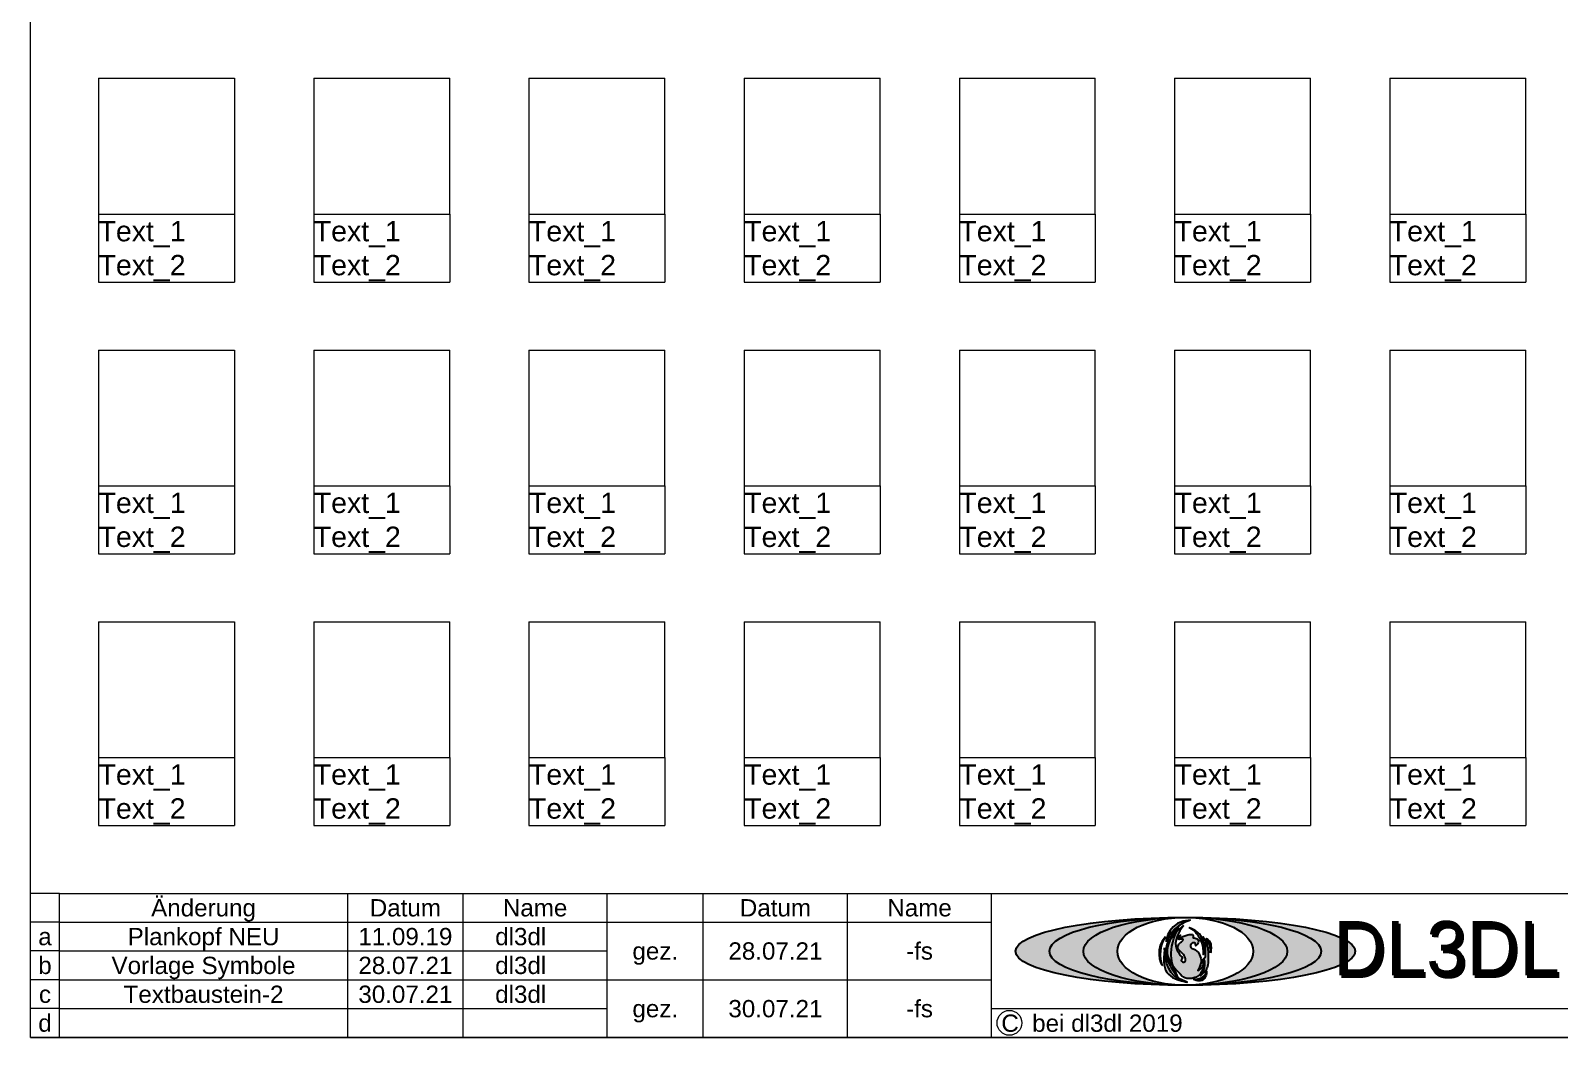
# Model space of a CAD drawing. Header units: millimetres. Extents: x 0 to 1740, y -634 to 297.
# Drawn here: x 1320 to 1545, y -317 to -168.7 of the extents above; entities that cross this region are included whole.
import ezdxf
from ezdxf.enums import TextEntityAlignment as Align

# ---------------------------------------------------------------- set-up
doc = ezdxf.new("R2010")
doc.units = ezdxf.units.MM
doc.layers.get('0').update_dxf_attribs({"lineweight": 25, "true_color": 0xffffff})
for name, color, linetype, lineweight, true_color in [('_Rahmen_Symbol_bl', 5, 'Continuous', 5, 0x0000ff), ('_Rahmen_Symbol_rt', 1, 'Continuous', 5, 0xff0000), ('_Rahmen_Symbol_Text', 3, 'Continuous', 5, 0x00ff00), ('BLATTRAHMEN', 5, 'Continuous', 5, 0x0000ff), ('FORMAT', 2, 'Continuous', 5, 0xffff00), ('LOGO_A', 1, 'Continuous', 5, 0xff0000), ('LOGO_B', 30, 'Continuous', 5, 0xff7f00), ('LOGO_C', 12, 'Continuous', 5, 0xaa0000), ('LOGO_TEXT', 5, 'Continuous', 5, 0x0000ff), ('TEXT_VORGABE', 1, 'Continuous', 5, 0xff0000)]:
    doc.layers.add(name, color=color, linetype=linetype, lineweight=lineweight, true_color=true_color)
for name, color, linetype, true_color in [('Logo_Text2', 1, 'Continuous', 0xff0000), ('PFOENIX', 94, 'Continuous', 0x008000), ('TEXT_AUSGEFUELLT', 3, 'Continuous', 0x00ff00)]:
    doc.layers.add(name, color=color, linetype=linetype, true_color=true_color)
doc.styles.add('textstyle1387', font='')
doc.styles.add('textstyle1395', font='')
doc.styles.add('textstyle1396', font='')
doc.styles.add('textstyle1397', font='')
doc.styles.add('textstyle1398', font='')
doc.styles.add('textstyle1399', font='')
doc.styles.add('textstyle1400', font='')
doc.styles.add('textstyle1401', font='')
doc.styles.add('textstyle1402', font='')
doc.styles.add('textstyle1403', font='')
doc.styles.add('textstyle1404', font='')
doc.styles.add('textstyle1405', font='')
doc.styles.add('textstyle1406', font='')
doc.styles.add('textstyle1407', font='')
doc.styles.add('textstyle1408', font='')
doc.styles.add('textstyle1409', font='')
doc.styles.add('textstyle1410', font='')
doc.styles.add('textstyle1416', font='')
doc.styles.add('textstyle1417', font='')
doc.styles.add('textstyle1418', font='')
doc.styles.add('textstyle1427', font='')
doc.styles.add('textstyle1428', font='')
doc.styles.add('textstyle1429', font='')
doc.styles.add('textstyle1483', font='')
doc.styles.add('textstyle1484', font='')
doc.styles.add('textstyle1485', font='')
doc.styles.add('textstyle1486', font='')
doc.styles.add('textstyle1487', font='')
doc.styles.add('textstyle1488', font='')
doc.styles.add('textstyle1489', font='')
doc.styles.add('textstyle1492', font='')
doc.styles.add('textstyle1493', font='')
doc.styles.add('textstyle1494', font='')
doc.styles.add('textstyle1495', font='')
doc.styles.add('textstyle1496', font='')
doc.styles.add('textstyle1497', font='')
doc.styles.add('textstyle1498', font='')
doc.styles.add('textstyle1502', font='')
doc.styles.add('textstyle1503', font='')
doc.styles.add('textstyle1504', font='')
doc.styles.add('textstyle1505', font='')
doc.styles.add('textstyle1506', font='')
doc.styles.add('textstyle320', font='')
doc.styles.add('textstyle325', font='')
doc.styles.add('textstyle332', font='')
doc.styles.add('textstyle358', font='')
doc.styles.add('textstyle364', font='')
doc.styles.add('textstyle369', font='')
doc.styles.add('textstyle391', font='')
doc.styles.add('textstyle445', font='')
doc.styles.add('textstyle450', font='')
doc.styles.add('textstyle461', font='')
doc.styles.add('textstyle466', font='')
doc.styles.add('textstyle488', font='')
doc.styles.add('textstyle499', font='')
doc.styles.add('textstyle526', font='')
doc.styles.add('textstyle527', font='')
doc.styles.add('textstyle544', font='')
doc.styles.add('textstyle561', font='')
doc.styles.add('textstyle578', font='')
doc.styles.add('textstyle579', font='')
doc.styles.add('textstyle585', font='')
doc.styles.add('textstyle600', font='')
doc.styles.add('textstyle602', font='')
doc.styles.add('textstyle629', font='')
doc.styles.add('textstyle630', font='')
doc.styles.add('textstyle633', font='')
doc.styles.add('textstyle634', font='')
doc.styles.add('textstyle647', font='')
doc.styles.get('textstyle1387').set_extended_font_data('Arial')
doc.styles.get('textstyle1395').set_extended_font_data('Arial')
doc.styles.get('textstyle1396').set_extended_font_data('Arial')
doc.styles.get('textstyle1397').set_extended_font_data('Arial')
doc.styles.get('textstyle1398').set_extended_font_data('Arial')
doc.styles.get('textstyle1399').set_extended_font_data('Arial')
doc.styles.get('textstyle1400').set_extended_font_data('Arial')
doc.styles.get('textstyle1401').set_extended_font_data('Arial')
doc.styles.get('textstyle1402').set_extended_font_data('Arial')
doc.styles.get('textstyle1403').set_extended_font_data('Arial')
doc.styles.get('textstyle1404').set_extended_font_data('Arial')
doc.styles.get('textstyle1405').set_extended_font_data('Arial')
doc.styles.get('textstyle1406').set_extended_font_data('Arial')
doc.styles.get('textstyle1407').set_extended_font_data('Arial')
doc.styles.get('textstyle1408').set_extended_font_data('Arial')
doc.styles.get('textstyle1409').set_extended_font_data('Arial')
doc.styles.get('textstyle1410').set_extended_font_data('Arial')
doc.styles.get('textstyle1416').set_extended_font_data('Arial')
doc.styles.get('textstyle1417').set_extended_font_data('Arial')
doc.styles.get('textstyle1418').set_extended_font_data('Arial')
doc.styles.get('textstyle1427').set_extended_font_data('Arial')
doc.styles.get('textstyle1428').set_extended_font_data('Arial')
doc.styles.get('textstyle1429').set_extended_font_data('Arial')
doc.styles.get('textstyle1483').set_extended_font_data('Arial')
doc.styles.get('textstyle1484').set_extended_font_data('Arial')
doc.styles.get('textstyle1485').set_extended_font_data('Arial')
doc.styles.get('textstyle1486').set_extended_font_data('Arial')
doc.styles.get('textstyle1487').set_extended_font_data('Arial')
doc.styles.get('textstyle1488').set_extended_font_data('Arial')
doc.styles.get('textstyle1489').set_extended_font_data('Arial')
doc.styles.get('textstyle1492').set_extended_font_data('Arial')
doc.styles.get('textstyle1493').set_extended_font_data('Arial')
doc.styles.get('textstyle1494').set_extended_font_data('Arial')
doc.styles.get('textstyle1495').set_extended_font_data('Arial')
doc.styles.get('textstyle1496').set_extended_font_data('Arial')
doc.styles.get('textstyle1497').set_extended_font_data('Arial')
doc.styles.get('textstyle1498').set_extended_font_data('Arial')
doc.styles.get('textstyle1502').set_extended_font_data('Arial')
doc.styles.get('textstyle1503').set_extended_font_data('Arial')
doc.styles.get('textstyle1504').set_extended_font_data('Arial')
doc.styles.get('textstyle1505').set_extended_font_data('Arial')
doc.styles.get('textstyle1506').set_extended_font_data('Arial')
doc.styles.get('textstyle320').set_extended_font_data('TGL 31034-1')
doc.styles.get('textstyle325').set_extended_font_data('TGL 31034-1')
doc.styles.get('textstyle332').set_extended_font_data('Arial')
doc.styles.get('textstyle358').set_extended_font_data('Arial')
doc.styles.get('textstyle364').set_extended_font_data('Arial')
doc.styles.get('textstyle369').set_extended_font_data('Arial')
doc.styles.get('textstyle391').set_extended_font_data('Arial')
doc.styles.get('textstyle445').set_extended_font_data('Arial')
doc.styles.get('textstyle450').set_extended_font_data('Arial')
doc.styles.get('textstyle461').set_extended_font_data('Arial')
doc.styles.get('textstyle466').set_extended_font_data('Arial')
doc.styles.get('textstyle488').set_extended_font_data('Arial')
doc.styles.get('textstyle499').set_extended_font_data('Arial')
doc.styles.get('textstyle526').set_extended_font_data('Arial')
doc.styles.get('textstyle527').set_extended_font_data('Arial')
doc.styles.get('textstyle544').set_extended_font_data('Arial')
doc.styles.get('textstyle561').set_extended_font_data('Arial')
doc.styles.get('textstyle578').set_extended_font_data('Arial')
doc.styles.get('textstyle579').set_extended_font_data('Arial')
doc.styles.get('textstyle585').set_extended_font_data('Arial')
doc.styles.get('textstyle600').set_extended_font_data('Arial')
doc.styles.get('textstyle602').set_extended_font_data('Arial')
doc.styles.get('textstyle629').set_extended_font_data('Arial')
doc.styles.get('textstyle630').set_extended_font_data('Arial')
doc.styles.get('textstyle633').set_extended_font_data('Arial')
doc.styles.get('textstyle634').set_extended_font_data('Arial')
doc.styles.get('textstyle647').set_extended_font_data('Arial')

msp = doc.modelspace()

# ---------------------------------------------------------------- hatches: boundary and pattern name
at = {"layer": 'LOGO_A'}
h = msp.add_hatch(color=256, dxfattribs=at)
edge = h.paths.add_edge_path()
edge.add_ellipse((1489.92, -304.29), major_axis=(10, 0), ratio=0.5, start_angle=0, end_angle=360)
edge = h.paths.add_edge_path()
edge.add_ellipse((1489.92, -304.29), major_axis=(15, 0), ratio=0.333333, start_angle=0, end_angle=360)
at = {"layer": 'LOGO_B'}
h = msp.add_hatch(color=256, dxfattribs=at)
edge = h.paths.add_edge_path()
edge.add_ellipse((1489.92, -304.29), major_axis=(15, 0), ratio=0.333333, start_angle=0, end_angle=360)
edge = h.paths.add_edge_path()
edge.add_ellipse((1489.92, -304.29), major_axis=(20, 0), ratio=0.25, start_angle=0, end_angle=360)
at = {"layer": 'LOGO_C'}
h = msp.add_hatch(color=256, dxfattribs=at)
edge = h.paths.add_edge_path()
edge.add_ellipse((1489.92, -304.29), major_axis=(20, 0), ratio=0.25, start_angle=0, end_angle=360)
edge = h.paths.add_edge_path()
edge.add_ellipse((1489.92, -304.29), major_axis=(25, 0), ratio=0.2, start_angle=0, end_angle=360)
at = {"layer": 'PFOENIX'}
h = msp.add_hatch(color=256, dxfattribs=at)
edge = h.paths.add_edge_path()
edge.add_spline(control_points=[(1489.18, -304.92), (1489.58, -305.17), (1489.3, -305.64), (1489.3, -305.64), (1489.3, -305.64), (1489.4, -305.88), (1490.03, -305.89), (1489.93, -305.31), (1489.81, -304.92), (1489.29, -304.4), (1488.88, -304.06), (1488.73, -303.59), (1489.03, -303.11), (1489.53, -302.78), (1489.62, -302.65), (1489.55, -302.48), (1489.27, -302.49), (1489.01, -302.56), (1488.8, -302.44), (1488.85, -302.09), (1489.18, -301.93), (1489.19, -301.91), (1489.19, -301.93), (1489.1, -302.07), (1488.95, -302.19), (1489.07, -302.29), (1489.45, -302.19), (1489.91, -301.94), (1490.71, -301.77), (1491, -301.81), (1491.04, -301.89), (1491.08, -302.15), (1490.99, -302.35), (1491.38, -302.31), (1491.66, -302.44), (1491.88, -302.67), (1491.83, -303.05), (1491.57, -303.39), (1491.46, -303.47), (1491.46, -303.47), (1491.43, -303.27), (1491.37, -303.06), (1491.13, -303.02), (1490.8, -303.07), (1490.66, -303.39), (1490.67, -303.78), (1490.96, -303.9), (1491.55, -304.11), (1491.83, -304.47)], knot_values=[0, 0, 0, 0, 1, 2, 3, 4, 5, 6, 7, 8, 9, 10, 11, 12, 13, 14, 15, 16, 17, 18, 19, 20, 21, 22, 23, 24, 25, 26, 27, 28, 29, 30, 31, 32, 33, 34, 35, 36, 37, 38, 39, 40, 41, 42, 43, 44, 45, 46, 46, 46, 46], degree=3, periodic=0)
edge.add_spline(control_points=[(1491.83, -304.47), (1492.1, -304.93), (1492.29, -305.58), (1492.18, -306.21), (1491.95, -306.78), (1491.74, -307.13), (1491.74, -307.13), (1492.43, -306.72), (1492.62, -306.02), (1492.61, -305.48), (1492.54, -305.33), (1492.75, -305.69), (1492.77, -306.32), (1492.64, -306.73), (1492.08, -307.75), (1491.5, -308.13), (1490.85, -308.31), (1490.07, -308.32), (1489.57, -308.07), (1489.57, -308.07), (1489.57, -308.07)], knot_values=[0, 0, 0, 0, 1, 2, 3, 4, 5, 6, 7, 8, 9, 10, 11, 12, 13, 14, 15, 16, 17, 18, 18, 18, 18], degree=3, periodic=0)
edge.add_spline(control_points=[(1489.57, -308.07), (1489.57, -308.07), (1489.51, -308.11), (1485.66, -303.69), (1489.65, -300.49)], knot_values=[0, 0, 0, 0, 1, 2, 2, 2, 2], degree=3, periodic=0)
edge.add_spline(control_points=[(1489.65, -300.49), (1487.9, -302.77), (1489.18, -304.92), (1489.18, -304.92), (1489.18, -304.92), (1489.18, -304.92), (1489.18, -304.92)], knot_values=[0, 0, 0, 0, 1, 2, 3, 4, 4, 4, 4], degree=3, periodic=0)
h = msp.add_hatch(color=256, dxfattribs=at)
edge = h.paths.add_edge_path()
edge.add_spline(control_points=[(1489.06, -300.43), (1487.08, -304.28), (1488.92, -308.28), (1488.92, -308.3), (1488.92, -308.3), (1486.06, -304.22), (1489.06, -300.43), (1489.06, -300.43), (1489.06, -300.43)], knot_values=[0, 0, 0, 0, 1, 2, 3, 4, 5, 6, 6, 6, 6], degree=3, periodic=0)
h = msp.add_hatch(color=256, dxfattribs=at)
edge = h.paths.add_edge_path()
edge.add_spline(control_points=[(1490.68, -299.71), (1488.03, -300.35), (1487.05, -302.89), (1487.05, -302.89)], knot_values=[0, 0, 0, 0, 1, 1, 1, 1], degree=3, periodic=0)
edge.add_spline(control_points=[(1487.05, -302.89), (1487.08, -302.7), (1487.44, -299.72), (1490.68, -299.71)], knot_values=[0, 0, 0, 0, 1, 1, 1, 1], degree=3, periodic=0)
h = msp.add_hatch(color=256, dxfattribs=at)
edge = h.paths.add_edge_path()
edge.add_spline(control_points=[(1492.43, -303.49), (1492.49, -303.82), (1492.52, -304.07), (1492.55, -304.47), (1492.56, -304.78), (1492.55, -304.78), (1492.55, -304.78), (1492.7, -304.36), (1492.7, -303.86), (1492.59, -302.97), (1492.31, -302.15), (1492.07, -301.75), (1491.39, -301.2), (1490.49, -300.8), (1490.49, -300.8), (1490.49, -300.8)], knot_values=[0, 0, 0, 0, 1, 2, 3, 4, 5, 6, 7, 8, 9, 10, 11, 12, 13, 13, 13, 13], degree=3, periodic=0)
edge.add_spline(control_points=[(1490.49, -300.8), (1491.03, -301.08), (1491.34, -301.39), (1491.66, -301.8), (1491.99, -302.23), (1492.29, -302.91), (1492.43, -303.49)], knot_values=[0, 0, 0, 0, 1, 2, 3, 4, 4, 4, 4], degree=3, periodic=0)
h = msp.add_hatch(color=256, dxfattribs=at)
edge = h.paths.add_edge_path()
edge.add_spline(control_points=[(1487.02, -302.17), (1485.42, -303.69), (1486.19, -306.23), (1486.54, -306.4)], knot_values=[0, 0, 0, 0, 1, 1, 1, 1], degree=3, periodic=0)
edge.add_spline(control_points=[(1486.54, -306.4), (1486.43, -306.31), (1485.66, -303.77), (1487.02, -302.17)], knot_values=[0, 0, 0, 0, 1, 1, 1, 1], degree=3, periodic=0)
h = msp.add_hatch(color=256, dxfattribs=at)
edge = h.paths.add_edge_path()
edge.add_spline(control_points=[(1493.29, -305.64), (1493.26, -306.14), (1493.11, -306.82), (1492.89, -307.2), (1492.42, -307.64), (1492.15, -307.9), (1492.15, -307.9), (1492.34, -307.56), (1492.6, -307.14), (1492.76, -306.72), (1492.77, -306.32), (1492.59, -305.42)], knot_values=[0, 0, 0, 0, 1, 2, 3, 4, 5, 6, 7, 8, 9, 9, 9, 9], degree=3, periodic=0)
edge.add_spline(control_points=[(1492.59, -305.42), (1492.84, -305.28), (1492.89, -305.01), (1492.92, -304.17), (1492.87, -303.41), (1492.86, -303), (1492.59, -302.19), (1492.44, -302.08), (1492.89, -302.66), (1493.04, -303.06), (1493.19, -303.62), (1493.27, -304.18), (1493.31, -304.93), (1493.29, -305.64)], knot_values=[0, 0, 0, 0, 1, 2, 3, 4, 5, 6, 7, 8, 9, 10, 11, 11, 11, 11], degree=3, periodic=0)
h = msp.add_hatch(color=256, dxfattribs=at)
edge = h.paths.add_edge_path()
edge.add_spline(control_points=[(1493.64, -304.49), (1493.63, -303.96), (1493.56, -303.61), (1493.48, -303.21), (1493.32, -302.89), (1492.97, -302.38), (1492.97, -302.38), (1492.97, -302.38)], knot_values=[0, 0, 0, 0, 1, 2, 3, 4, 5, 5, 5, 5], degree=3, periodic=0)
edge.add_spline(control_points=[(1492.97, -302.38), (1493.8, -302.8), (1493.64, -304.49), (1493.64, -304.49), (1493.64, -304.49)], knot_values=[0, 0, 0, 0, 1, 2, 2, 2, 2], degree=3, periodic=0)
h = msp.add_hatch(color=256, dxfattribs=at)
edge = h.paths.add_edge_path()
edge.add_spline(control_points=[(1486.83, -303.77), (1486.93, -307.53), (1490.2, -308.83), (1490.2, -308.83), (1490.2, -308.83), (1486.52, -307.92), (1486.86, -303.81), (1486.86, -303.81), (1486.83, -303.77)], knot_values=[0, 0, 0, 0, 1, 2, 3, 4, 5, 6, 6, 6, 6], degree=3, periodic=0)
h = msp.add_hatch(color=256, dxfattribs=at)
edge = h.paths.add_edge_path()
edge.add_spline(control_points=[(1491.25, -308.48), (1491.61, -308.63), (1492.2, -308.64), (1492.52, -308.54), (1492.81, -308.22), (1493, -307.77), (1493.02, -307.43), (1493.06, -307.28), (1493.06, -307.28), (1493.06, -307.28), (1492.94, -307.58), (1492.84, -307.68), (1492.6, -307.98), (1492.35, -308.15), (1492.1, -308.25), (1491.73, -308.37), (1491.37, -308.39), (1491.25, -308.4), (1491.12, -308.39), (1491.12, -308.4), (1491.12, -308.4), (1491.19, -308.45), (1491.25, -308.48), (1491.25, -308.48), (1491.25, -308.48)], knot_values=[0, 0, 0, 0, 1, 2, 3, 4, 5, 6, 7, 8, 9, 10, 11, 12, 13, 14, 15, 16, 17, 18, 19, 20, 21, 22, 22, 22, 22], degree=3, periodic=0)

# ---------------------------------------------------------------- linework, layer by layer
for major_axis, ratio in [((25, 0), 0.2), ((20, 0), 0.25), ((15, 0), 0.333333), ((10, 0), 0.5)]:
    msp.add_ellipse((1489.92, -304.29), major_axis=major_axis, ratio=ratio)
at = {"layer": '_Rahmen_Symbol_bl'}
for p, q in [((1330, -195.76), (1330, -205.76)), ((1350, -195.76), (1350, -205.76)), ((1361.67, -195.76), (1361.67, -205.76)), ((1381.67, -195.76), (1381.67, -205.76)), ((1393.33, -195.76), (1393.33, -205.76)), ((1413.33, -195.76), (1413.33, -205.76)), ((1425, -195.76), (1425, -205.76)), ((1445, -195.76), (1445, -205.76)), ((1456.67, -195.76), (1456.67, -205.76)), ((1476.67, -195.76), (1476.67, -205.76)), ((1488.33, -195.76), (1488.33, -205.76)), ((1508.33, -195.76), (1508.33, -205.76)), ((1520, -195.76), (1520, -205.76)), ((1540, -195.76), (1540, -205.76)), ((1330, -205.76), (1350, -205.76)), ((1361.67, -205.76), (1381.67, -205.76)), ((1393.33, -205.76), (1413.33, -205.76)), ((1425, -205.76), (1445, -205.76)), ((1456.67, -205.76), (1476.67, -205.76)), ((1488.33, -205.76), (1508.33, -205.76)), ((1520, -205.76), (1540, -205.76)), ((1330, -235.76), (1330, -245.76)), ((1350, -235.76), (1350, -245.76)), ((1361.67, -235.76), (1361.67, -245.76)), ((1381.67, -235.76), (1381.67, -245.76)), ((1393.33, -235.76), (1393.33, -245.76)), ((1413.33, -235.76), (1413.33, -245.76)), ((1425, -235.76), (1425, -245.76)), ((1445, -235.76), (1445, -245.76)), ((1456.67, -235.76), (1456.67, -245.76)), ((1476.67, -235.76), (1476.67, -245.76)), ((1488.33, -235.76), (1488.33, -245.76)), ((1508.33, -235.76), (1508.33, -245.76)), ((1520, -235.76), (1520, -245.76)), ((1540, -235.76), (1540, -245.76)), ((1330, -245.76), (1350, -245.76)), ((1361.67, -245.76), (1381.67, -245.76)), ((1393.33, -245.76), (1413.33, -245.76)), ((1425, -245.76), (1445, -245.76)), ((1456.67, -245.76), (1476.67, -245.76)), ((1488.33, -245.76), (1508.33, -245.76)), ((1520, -245.76), (1540, -245.76)), ((1330, -275.76), (1330, -285.76)), ((1350, -275.76), (1350, -285.76)), ((1361.67, -275.76), (1361.67, -285.76)), ((1381.67, -275.76), (1381.67, -285.76)), ((1393.33, -275.76), (1393.33, -285.76)), ((1413.33, -275.76), (1413.33, -285.76)), ((1425, -275.76), (1425, -285.76)), ((1445, -275.76), (1445, -285.76)), ((1456.67, -275.76), (1456.67, -285.76)), ((1476.67, -275.76), (1476.67, -285.76)), ((1488.33, -275.76), (1488.33, -285.76)), ((1508.33, -275.76), (1508.33, -285.76)), ((1520, -275.76), (1520, -285.76)), ((1540, -275.76), (1540, -285.76)), ((1330, -285.76), (1350, -285.76)), ((1361.67, -285.76), (1381.67, -285.76)), ((1393.33, -285.76), (1413.33, -285.76)), ((1425, -285.76), (1445, -285.76)), ((1456.67, -285.76), (1476.67, -285.76)), ((1488.33, -285.76), (1508.33, -285.76)), ((1520, -285.76), (1540, -285.76))]:
    msp.add_line(p, q, dxfattribs=at)
at = {"layer": '_Rahmen_Symbol_rt'}
for p, q in [((1330, -175.76), (1350, -175.76)), ((1330, -175.76), (1330, -195.76)), ((1350, -175.76), (1350, -195.76)), ((1361.67, -175.76), (1361.67, -195.76)), ((1361.67, -175.76), (1381.67, -175.76)), ((1381.67, -195.76), (1381.67, -175.76)), ((1393.33, -175.76), (1393.33, -195.76)), ((1393.33, -175.76), (1413.33, -175.76)), ((1413.33, -195.76), (1413.33, -175.76)), ((1425, -175.76), (1425, -195.76)), ((1425, -175.76), (1445, -175.76)), ((1445, -195.76), (1445, -175.76)), ((1456.67, -175.76), (1456.67, -195.76)), ((1456.67, -175.76), (1476.67, -175.76)), ((1476.67, -195.76), (1476.67, -175.76)), ((1488.33, -175.76), (1488.33, -195.76)), ((1488.33, -175.76), (1508.33, -175.76)), ((1508.33, -195.76), (1508.33, -175.76)), ((1520, -175.76), (1520, -195.76)), ((1520, -175.76), (1540, -175.76)), ((1540, -195.76), (1540, -175.76)), ((1330, -195.76), (1350, -195.76)), ((1361.67, -195.76), (1381.67, -195.76)), ((1393.33, -195.76), (1413.33, -195.76)), ((1425, -195.76), (1445, -195.76)), ((1456.67, -195.76), (1476.67, -195.76)), ((1488.33, -195.76), (1508.33, -195.76)), ((1520, -195.76), (1540, -195.76)), ((1330, -215.76), (1350, -215.76)), ((1330, -215.76), (1330, -235.76)), ((1350, -215.76), (1350, -235.76)), ((1361.67, -215.76), (1361.67, -235.76)), ((1361.67, -215.76), (1381.67, -215.76)), ((1381.67, -235.76), (1381.67, -215.76)), ((1393.33, -215.76), (1393.33, -235.76)), ((1393.33, -215.76), (1413.33, -215.76)), ((1413.33, -235.76), (1413.33, -215.76)), ((1425, -215.76), (1425, -235.76)), ((1425, -215.76), (1445, -215.76)), ((1445, -235.76), (1445, -215.76)), ((1456.67, -215.76), (1456.67, -235.76)), ((1456.67, -215.76), (1476.67, -215.76)), ((1476.67, -235.76), (1476.67, -215.76)), ((1488.33, -215.76), (1488.33, -235.76)), ((1488.33, -215.76), (1508.33, -215.76)), ((1508.33, -235.76), (1508.33, -215.76)), ((1520, -215.76), (1520, -235.76)), ((1520, -215.76), (1540, -215.76)), ((1540, -235.76), (1540, -215.76)), ((1330, -235.76), (1350, -235.76)), ((1361.67, -235.76), (1381.67, -235.76)), ((1393.33, -235.76), (1413.33, -235.76)), ((1425, -235.76), (1445, -235.76)), ((1456.67, -235.76), (1476.67, -235.76)), ((1488.33, -235.76), (1508.33, -235.76)), ((1520, -235.76), (1540, -235.76)), ((1330, -255.76), (1350, -255.76)), ((1330, -255.76), (1330, -275.76)), ((1350, -255.76), (1350, -275.76)), ((1361.67, -255.76), (1361.67, -275.76)), ((1361.67, -255.76), (1381.67, -255.76)), ((1381.67, -275.76), (1381.67, -255.76)), ((1393.33, -255.76), (1393.33, -275.76)), ((1393.33, -255.76), (1413.33, -255.76)), ((1413.33, -275.76), (1413.33, -255.76)), ((1425, -255.76), (1425, -275.76)), ((1425, -255.76), (1445, -255.76)), ((1445, -275.76), (1445, -255.76)), ((1456.67, -255.76), (1456.67, -275.76)), ((1456.67, -255.76), (1476.67, -255.76)), ((1476.67, -275.76), (1476.67, -255.76)), ((1488.33, -255.76), (1488.33, -275.76)), ((1488.33, -255.76), (1508.33, -255.76)), ((1508.33, -275.76), (1508.33, -255.76)), ((1520, -255.76), (1520, -275.76)), ((1520, -255.76), (1540, -255.76)), ((1540, -275.76), (1540, -255.76)), ((1330, -275.76), (1350, -275.76)), ((1361.67, -275.76), (1381.67, -275.76)), ((1393.33, -275.76), (1413.33, -275.76)), ((1425, -275.76), (1445, -275.76)), ((1456.67, -275.76), (1476.67, -275.76)), ((1488.33, -275.76), (1508.33, -275.76)), ((1520, -275.76), (1540, -275.76))]:
    msp.add_line(p, q, dxfattribs=at)
at = {"layer": 'BLATTRAHMEN'}
for p, q in [((1320, -295.76), (1320, -20)), ((1320, -300), (1320, -295.76)), ((1324.24, -295.76), (1320, -295.76)), ((1324.24, -300), (1324.24, -295.76)), ((1324.24, -295.76), (1404.85, -295.76)), ((1366.67, -300), (1366.67, -295.76)), ((1383.64, -300), (1383.64, -295.76)), ((1404.85, -300), (1404.85, -295.76)), ((1404.85, -295.76), (1740, -295.76)), ((1418.99, -300), (1418.99, -295.76)), ((1440.2, -300), (1440.2, -295.76)), ((1461.41, -300), (1461.41, -295.76)), ((1320, -304.24), (1320, -300)), ((1324.24, -300), (1320, -300)), ((1324.24, -304.24), (1324.24, -300)), ((1324.24, -300), (1404.85, -300)), ((1366.67, -304.24), (1366.67, -300)), ((1383.64, -304.24), (1383.64, -300)), ((1404.85, -300), (1461.41, -300)), ((1404.85, -304.24), (1404.85, -300)), ((1418.99, -308.48), (1418.99, -300)), ((1440.2, -308.48), (1440.2, -300)), ((1461.41, -308.48), (1461.41, -300)), ((1320, -308.48), (1320, -304.24)), ((1324.24, -304.24), (1320, -304.24)), ((1324.24, -308.48), (1324.24, -304.24)), ((1324.24, -304.24), (1404.85, -304.24)), ((1366.67, -308.48), (1366.67, -304.24)), ((1383.64, -308.48), (1383.64, -304.24)), ((1404.85, -308.48), (1404.85, -304.24)), ((1320, -312.73), (1320, -308.48)), ((1324.24, -308.48), (1320, -308.48)), ((1324.24, -312.73), (1324.24, -308.48)), ((1324.24, -308.48), (1404.85, -308.48)), ((1366.67, -312.73), (1366.67, -308.48)), ((1383.64, -312.73), (1383.64, -308.48)), ((1404.85, -312.73), (1404.85, -308.48)), ((1404.85, -308.48), (1461.41, -308.48)), ((1418.99, -316.97), (1418.99, -308.48)), ((1440.2, -316.97), (1440.2, -308.48)), ((1461.41, -316.97), (1461.41, -308.48)), ((1320, -316.97), (1320, -312.73)), ((1324.24, -312.73), (1320, -312.73)), ((1324.24, -316.97), (1324.24, -312.73)), ((1324.24, -312.73), (1383.64, -312.73)), ((1366.67, -316.97), (1366.67, -312.73)), ((1383.64, -316.97), (1383.64, -312.73)), ((1383.64, -312.73), (1404.85, -312.73)), ((1404.85, -316.97), (1404.85, -312.73)), ((1404.85, -312.73), (1404.85, -312.73)), ((1461.41, -312.73), (1546.26, -312.73)), ((1320, -316.97), (1324.24, -316.97)), ((1324.24, -316.97), (1366.67, -316.97)), ((1366.67, -316.97), (1383.64, -316.97)), ((1383.64, -316.97), (1404.85, -316.97)), ((1404.85, -316.97), (1418.99, -316.97)), ((1418.99, -316.97), (1440.2, -316.97)), ((1440.2, -316.97), (1461.41, -316.97)), ((1461.41, -316.97), (1546.26, -316.97))]:
    msp.add_line(p, q, dxfattribs=at)
at = {"layer": 'FORMAT', "linetype": 'BYBLOCK'}
for p, q in [((1320, -316.97), (1320, -19.97)), ((1740, -316.97), (1320, -316.97))]:
    msp.add_line(p, q, dxfattribs=at)
at = {"layer": 'PFOENIX'}
for points in [[(1489.65, -300.49), (1485.66, -303.69), (1489.51, -308.11), (1489.57, -308.07), (1489.57, -308.07)], [(1489.06, -300.43), (1487.08, -304.28), (1488.92, -308.28), (1488.92, -308.3), (1488.92, -308.3), (1486.06, -304.22), (1489.06, -300.43), (1489.06, -300.43), (1489.06, -300.43)], [(1490.68, -299.71), (1487.44, -299.72), (1487.08, -302.7), (1487.05, -302.89)], [(1490.68, -299.71), (1488.03, -300.35), (1487.05, -302.89), (1487.05, -302.89)], [(1489.65, -300.49), (1487.9, -302.77), (1489.18, -304.92), (1489.18, -304.92), (1489.18, -304.92), (1489.18, -304.92), (1489.18, -304.92)], [(1490.49, -300.8), (1491.03, -301.08), (1491.34, -301.39), (1491.66, -301.8), (1491.99, -302.23), (1492.29, -302.91), (1492.43, -303.49)], [(1492.43, -303.49), (1492.49, -303.82), (1492.52, -304.07), (1492.55, -304.47), (1492.56, -304.78), (1492.55, -304.78), (1492.55, -304.78), (1492.7, -304.36), (1492.7, -303.86), (1492.59, -302.97), (1492.31, -302.15), (1492.07, -301.75), (1491.39, -301.2), (1490.49, -300.8), (1490.49, -300.8), (1490.49, -300.8)], [(1487.02, -302.17), (1485.42, -303.69), (1486.19, -306.23), (1486.54, -306.4)], [(1487.02, -302.17), (1485.66, -303.77), (1486.43, -306.31), (1486.54, -306.4)], [(1489.18, -304.92), (1489.58, -305.17), (1489.3, -305.64), (1489.3, -305.64), (1489.3, -305.64), (1489.4, -305.88), (1490.03, -305.89), (1489.93, -305.31), (1489.81, -304.92), (1489.29, -304.4), (1488.88, -304.06), (1488.73, -303.59), (1489.03, -303.11), (1489.53, -302.78), (1489.62, -302.65), (1489.55, -302.48), (1489.27, -302.49), (1489.01, -302.56), (1488.8, -302.44), (1488.85, -302.09), (1489.18, -301.93), (1489.19, -301.91), (1489.19, -301.93), (1489.1, -302.07), (1488.95, -302.19), (1489.07, -302.29), (1489.45, -302.19), (1489.91, -301.94), (1490.71, -301.77), (1491, -301.81), (1491.04, -301.89), (1491.08, -302.15), (1490.99, -302.35), (1491.38, -302.31), (1491.66, -302.44), (1491.88, -302.67), (1491.83, -303.05), (1491.57, -303.39), (1491.46, -303.47), (1491.46, -303.47), (1491.43, -303.27), (1491.37, -303.06), (1491.13, -303.02), (1490.8, -303.07), (1490.66, -303.39), (1490.67, -303.78), (1490.96, -303.9), (1491.55, -304.11), (1491.83, -304.47)], [(1492.59, -305.42), (1492.84, -305.28), (1492.89, -305.01), (1492.92, -304.17), (1492.87, -303.41), (1492.86, -303), (1492.59, -302.19), (1492.44, -302.08), (1492.89, -302.66), (1493.04, -303.06), (1493.19, -303.62), (1493.27, -304.18), (1493.31, -304.93), (1493.29, -305.64)], [(1492.97, -302.38), (1493.8, -302.8), (1493.64, -304.49), (1493.64, -304.49), (1493.64, -304.49)], [(1493.64, -304.49), (1493.63, -303.96), (1493.56, -303.61), (1493.48, -303.21), (1493.32, -302.89), (1492.97, -302.38), (1492.97, -302.38), (1492.97, -302.38)], [(1486.83, -303.77), (1486.93, -307.53), (1490.2, -308.83), (1490.2, -308.83), (1490.2, -308.83), (1486.52, -307.92), (1486.86, -303.81), (1486.86, -303.81), (1486.83, -303.77)], [(1491.83, -304.47), (1492.1, -304.93), (1492.29, -305.58), (1492.18, -306.21), (1491.95, -306.78), (1491.74, -307.13), (1491.74, -307.13), (1492.43, -306.72), (1492.62, -306.02), (1492.61, -305.48), (1492.54, -305.33), (1492.75, -305.69), (1492.77, -306.32), (1492.64, -306.73), (1492.08, -307.75), (1491.5, -308.13), (1490.85, -308.31), (1490.07, -308.32), (1489.57, -308.07), (1489.57, -308.07), (1489.57, -308.07)], [(1493.29, -305.64), (1493.26, -306.14), (1493.11, -306.82), (1492.89, -307.2), (1492.42, -307.64), (1492.15, -307.9), (1492.15, -307.9), (1492.34, -307.56), (1492.6, -307.14), (1492.76, -306.72), (1492.77, -306.32), (1492.59, -305.42)], [(1491.25, -308.48), (1491.61, -308.63), (1492.2, -308.64), (1492.52, -308.54), (1492.81, -308.22), (1493, -307.77), (1493.02, -307.43), (1493.06, -307.28), (1493.06, -307.28), (1493.06, -307.28), (1492.94, -307.58), (1492.84, -307.68), (1492.6, -307.98), (1492.35, -308.15), (1492.1, -308.25), (1491.73, -308.37), (1491.37, -308.39), (1491.25, -308.4), (1491.12, -308.39), (1491.12, -308.4), (1491.12, -308.4), (1491.19, -308.45), (1491.25, -308.48), (1491.25, -308.48), (1491.25, -308.48)]]:
    msp.add_open_spline(points, degree=3, dxfattribs=at)
at = {"layer": 'TEXT_VORGABE'}
msp.add_circle((1464.04, -314.82), 1.83, dxfattribs=at)

# ---------------------------------------------------------------- texts
at = {"layer": '_Rahmen_Symbol_Text'}
for s, style, p in [('Text_1', 'textstyle1492', (1330, -198.26)), ('Text_1', 'textstyle1494', (1361.67, -198.26)), ('Text_1', 'textstyle1496', (1393.33, -198.26)), ('Text_1', 'textstyle1498', (1425, -198.26)), ('Text_1', 'textstyle1484', (1456.67, -198.26)), ('Text_1', 'textstyle1486', (1488.33, -198.26)), ('Text_1', 'textstyle1488', (1520, -198.26)), ('Text_2', 'textstyle1493', (1330, -203.26)), ('Text_2', 'textstyle1495', (1361.67, -203.26)), ('Text_2', 'textstyle1497', (1393.33, -203.26)), ('Text_2', 'textstyle1483', (1425, -203.26)), ('Text_2', 'textstyle1485', (1456.67, -203.26)), ('Text_2', 'textstyle1487', (1488.33, -203.26)), ('Text_2', 'textstyle1489', (1520, -203.26)), ('Text_1', 'textstyle1502', (1330, -238.26)), ('Text_1', 'textstyle1504', (1361.67, -238.26)), ('Text_1', 'textstyle1506', (1393.33, -238.26)), ('Text_1', 'textstyle1396', (1425, -238.26)), ('Text_1', 'textstyle1398', (1456.67, -238.26)), ('Text_1', 'textstyle1400', (1488.33, -238.26)), ('Text_1', 'textstyle1402', (1520, -238.26)), ('Text_2', 'textstyle1503', (1330, -243.26)), ('Text_2', 'textstyle1505', (1361.67, -243.26)), ('Text_2', 'textstyle1395', (1393.33, -243.26)), ('Text_2', 'textstyle1397', (1425, -243.26)), ('Text_2', 'textstyle1399', (1456.67, -243.26)), ('Text_2', 'textstyle1401', (1488.33, -243.26)), ('Text_2', 'textstyle1387', (1520, -243.26)), ('Text_1', 'textstyle1416', (1330, -278.26)), ('Text_1', 'textstyle1418', (1361.67, -278.26)), ('Text_1', 'textstyle1404', (1393.33, -278.26)), ('Text_1', 'textstyle1406', (1425, -278.26)), ('Text_1', 'textstyle1408', (1456.67, -278.26)), ('Text_1', 'textstyle1410', (1488.33, -278.26)), ('Text_1', 'textstyle1428', (1520, -278.26)), ('Text_2', 'textstyle1417', (1330, -283.26)), ('Text_2', 'textstyle1403', (1361.67, -283.26)), ('Text_2', 'textstyle1405', (1393.33, -283.26)), ('Text_2', 'textstyle1407', (1425, -283.26)), ('Text_2', 'textstyle1409', (1456.67, -283.26)), ('Text_2', 'textstyle1427', (1488.33, -283.26)), ('Text_2', 'textstyle1429', (1520, -283.26))]:
    msp.add_text(s, height=3, dxfattribs=dict(at, style=style)).set_placement(p, align=Align.MIDDLE_LEFT)
at = {"layer": 'LOGO_TEXT', "style": 'textstyle325'}
msp.add_text('DL3DL', height=8, dxfattribs=at).set_placement((1528.63, -304.22), align=Align.MIDDLE_CENTER)
at = {"layer": 'Logo_Text2', "style": 'textstyle320'}
msp.add_text('DL3DL', height=8, dxfattribs=at).set_placement((1528.35, -303.83), align=Align.MIDDLE_CENTER)
at = {"layer": 'TEXT_AUSGEFUELLT'}
for s, height, style, p in [('Plankopf NEU', 2.5455, 'textstyle445', (1345.45, -302.12)), ('11.09.19', 2.545, 'textstyle602', (1375.15, -302.12)), ('dl3dl', 2.545, 'textstyle647', (1392.12, -302.12)), ('28.07.21', 2.545, 'textstyle544', (1429.6, -304.24)), ('-fs', 2.545, 'textstyle578', (1450.81, -304.24)), ('Vorlage Symbole', 2.5455, 'textstyle600', (1345.45, -306.36)), ('28.07.21', 2.545, 'textstyle629', (1375.15, -306.36)), ('dl3dl', 2.545, 'textstyle633', (1392.12, -306.36)), ('Textbaustein-2', 2.5455, 'textstyle585', (1345.45, -310.61)), ('30.07.21', 2.545, 'textstyle630', (1375.15, -310.61)), ('dl3dl', 2.545, 'textstyle634', (1392.12, -310.61)), ('30.07.21', 2.545, 'textstyle561', (1429.6, -312.73)), ('-fs', 2.545, 'textstyle579', (1450.81, -312.73))]:
    msp.add_text(s, height=height, dxfattribs=dict(at, style=style)).set_placement(p, align=Align.MIDDLE_CENTER)
at = {"layer": 'TEXT_VORGABE'}
for s, height, style, p in [('Änderung', 2.545, 'textstyle391', (1345.45, -297.88)), ('Datum', 2.545, 'textstyle466', (1375.15, -297.88)), ('Name', 2.545, 'textstyle461', (1394.24, -297.88)), ('Datum', 2.545, 'textstyle450', (1429.6, -297.88)), ('Name', 2.545, 'textstyle488', (1450.81, -297.88)), ('a', 2.55, 'textstyle332', (1322.12, -302.12)), ('gez.', 2.545, 'textstyle526', (1411.92, -304.24)), ('b', 2.55, 'textstyle358', (1322.12, -306.36)), ('c', 2.55, 'textstyle369', (1322.12, -310.61)), ('gez.', 2.545, 'textstyle527', (1411.92, -312.73)), ('d', 2.55, 'textstyle364', (1322.12, -314.85))]:
    msp.add_text(s, height=height, dxfattribs=dict(at, style=style)).set_placement(p, align=Align.MIDDLE_CENTER)
at = {"layer": 'TEXT_VORGABE', "style": 'textstyle499'}
msp.add_text('C  bei dl3dl 2019', height=2.5455, dxfattribs=at).set_placement((1462.84, -314.87), align=Align.MIDDLE_LEFT)

doc.saveas('drawing.dxf')
